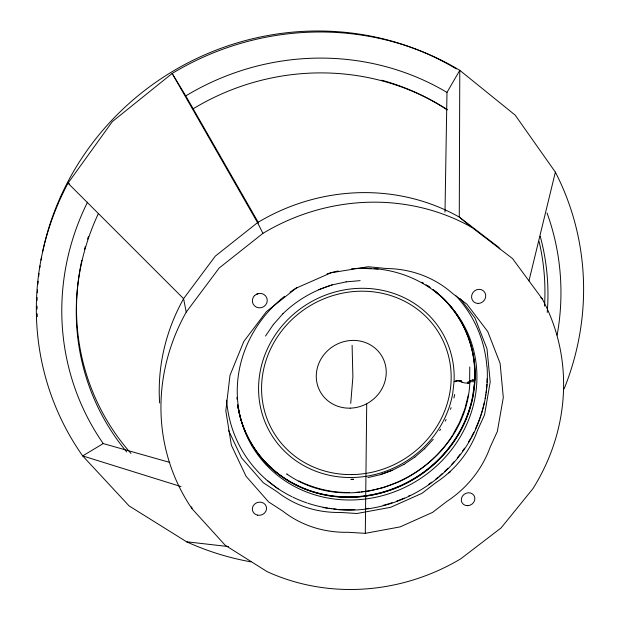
<?xml version="1.0" encoding="UTF-8"?>
<svg xmlns="http://www.w3.org/2000/svg" width="620" height="620" viewBox="0 0 620 620"><rect width="100%" height="100%" fill="white"/><g stroke="black" fill="none" stroke-linecap="round" stroke-linejoin="round"><path stroke-width="0.93" d="M365.304 533.332L400.117 526.892L432.589 512.384L446.656 501.549A104.989 96.945 -29.7 0 0 490.064 447.346L497.356 431.443L503.308 397.466L500.115 363.421L487.754 331.553L466.852 304.118L452.802 293.678A106.4 99.533 -31.2 0 0 386.632 268.53L368.203 266.732L331.026 272.785L296.228 288.122L266.422 311.604L243.807 341.442L229.989 375.356L225.812 410.804L231.376 445.238L246.047 476.284L268.607 501.913L283.046 511.283A105.237 97.363 -26 0 0 347.859 532.278L365.304 533.332L366.715 404.031M444.997 212.11L446.981 92.411L459.784 70.323L515.212 115.157L555.365 172.143A276.295 264.36 -28.4 0 1 564.107 388.887M240.963 419.81A121.311 113.197 -30.7 0 0 361.499 496.504A121.311 113.197 -30.7 0 0 473.091 395.32L474.657 382.029A3.131 0.899 6.7 0 0 469.859 382.029L468.542 383.044L468.596 381.935L467.736 382.083L467.62 383.083A4.433 1.279 6.7 0 1 461.939 382.106L459.304 381.153A3.115 0.899 6.6 0 0 455.716 381.626L454.057 381.579L452.701 393.584A99.495 92.83 -30.7 0 1 296.841 461.334A99.495 92.83 -30.7 0 1 315.107 299.716A99.495 92.83 -30.7 0 1 454.08 381.393M468.89 382.935L469.293 381.719L469.162 382.835M455.708 381.626L455.746 381.331A3.123 0.953 2.8 0 1 459.366 380.603L459.304 381.153M460.513 381.424L460.582 380.804L461.489 381.122L461.939 382.114M469.635 382.61L469.774 366.947M469.859 382.029C466.643 468.371 357.833 524.001 286.657 473.897L286.959 474.075M350.726 403.372L352.888 377.022L352.098 345.317M528.976 280.813L555.365 172.143M464.845 408.96L468.348 395.017M464.496 409.859L459.567 422.437L453.042 434.418M461.257 381.695L461.489 381.122M265.484 336.071L273.474 324.361M452.608 435.217C439.386 455.956 419.98 472.463 397.521 482.445M191.968 508.671A204.422 190.402 -28.4 0 1 186.217 312.108L219.154 268.042L262.934 233.36A204.422 190.402 -28.4 0 1 471.828 227.377L512.515 258.555L542.268 298.918A204.422 190.402 -28.4 0 1 532.913 488.684L501.115 527.907L460.807 558.79A204.422 190.402 -28.4 0 1 267.019 571.586L225.184 545.244L191.968 508.671L191.704 506.811M433.225 439.301L424.545 448.787M273.389 324.493L282.96 313.689M282.906 313.782C296.678 300.289 313.751 290.423 332.204 284.913M414.757 457.18L424.584 448.74M404.015 464.349L414.772 457.149M169.826 462.427L103.23 443.571L82.677 455.909L129.115 505.928L186.542 541.771A276.295 264.36 -28.4 0 0 250.953 561.86M404.023 464.364L392.483 470.216L380.347 474.664M392.514 470.216L380.409 474.657L367.9 477.594M396.661 482.763L383.687 487.529L369.388 490.9L361.212 491.815M318.564 289.718L332.088 284.913L346.192 281.86M355.756 492.42L359.391 492.017M467.62 383.083L468.542 383.044M455.793 380.556L456.746 380.463A5.084 1.465 6.6 0 1 458.955 380.525M346.038 281.868L360.142 280.635M339.714 509.795C395.467 513.964 451.469 481.104 475.098 430.45L475.222 430.179C484.313 410.347 488.568 388.407 487.049 366.606M349.393 492.45C331.956 492.838 314.642 488.506 298.933 481.074L299.212 481.236M362.103 268.359L378.123 269.065M186.542 541.771L228.501 546.584M323.105 507.571L339.419 509.779M180.978 486.561L82.677 455.909A276.295 264.36 -28.4 0 1 67.998 183.171L112.321 121.621L172.166 73.462A276.295 264.36 -28.4 0 1 459.784 70.323L459.273 217.093L471.828 227.377M69.711 184.07L67.998 183.171L183.582 298.677L186.217 312.108M474.657 382.029L472.858 395.165A121.156 113.057 -30.7 0 1 368.737 495.233A121.156 113.057 -30.7 0 1 245.876 432.721M265.469 479.074L278.225 488.986M540.803 297.67L542.268 298.918M460.327 298.786L474.966 317.975L487.01 348.874L490.203 381.904L484.538 414.857L477.524 430.28A101.455 94.139 -29.7 0 1 435.635 482.817L422.034 493.303L390.623 507.323L356.934 513.5L340.047 512.43A101.68 94.535 -25.9 0 1 277.303 491.885L263.329 482.763L241.49 457.839L228.47 430.218M499.836 248.845L498.705 247.31L459.273 217.093A197.462 184.768 -28.4 0 0 257.54 222.634L215.334 256.099L183.582 298.677A197.462 184.768 -28.4 0 0 159.642 403.023M258.602 222.991L185.767 95.898L172.166 73.462L257.54 222.634L262.934 233.36M470.014 381.145L469.999 380.82A3.139 0.953 3 0 1 474.835 380.502A121.311 113.197 -30.7 0 0 433.109 289.649M258.183 293.663A7.223 6.983 -19.7 0 1 256.447 294.399M37.309 316.619A273.683 262.121 -28.4 0 1 37.2 313.79M37.092 309.047A273.683 262.121 -28.4 0 1 37.068 306.195M37.107 300.46A273.683 262.121 -28.4 0 1 37.177 297.585M37.37 292.779A273.683 262.121 -28.4 0 1 37.526 289.897M37.936 284.115A273.683 262.121 -28.4 0 1 38.184 281.232M38.68 276.419A273.683 262.121 -28.4 0 1 39.021 273.536M39.796 267.778A273.683 262.121 -28.4 0 1 40.083 265.864M41.021 260.144A273.683 262.121 -28.4 0 1 41.54 257.292M42.47 252.565A273.683 262.121 -28.4 0 1 456.39 68.983M547.034 212.97A252.022 241.048 -28.4 0 1 557.148 335.087M103.23 443.571A252.022 241.048 -28.4 0 1 87.521 202.159M185.767 95.898A252.022 241.048 -28.4 0 1 446.981 92.411M540.221 236.282A238.173 227.749 -28.4 0 1 547.235 312.449M126.697 451.957A238.173 227.749 -28.4 0 1 98.472 213.388M193.471 108.601A238.173 227.749 -28.4 0 1 447.074 109.508M539.067 241.412A236.483 226.308 -28.4 0 1 544.507 306.094M130.998 453.46A236.483 226.308 -28.4 0 1 81.848 260.222M84.568 249.194A236.483 226.308 -28.4 0 1 85.343 246.442M87.575 239.119A236.483 226.308 -28.4 0 1 88.474 236.375M381.742 80.205A236.483 226.308 -28.4 0 1 447.198 109.895M456.018 295.918A132.75 123.799 -30.7 0 1 486.847 366.172M487.204 378.564A132.75 123.799 -30.7 0 1 487.057 382.385M486.94 384.292A132.75 123.799 -30.7 0 1 486.615 388.112M486.413 390.019A132.75 123.799 -30.7 0 1 486.041 392.879M485.762 394.777A132.75 123.799 -30.7 0 1 485.119 398.567M484.352 402.334A132.75 123.799 -30.7 0 1 475.4 428.939M473.82 432.256A132.75 123.799 -30.7 0 1 471.704 436.348M470.82 437.968A132.75 123.799 -30.7 0 1 468.503 441.959M464.527 448.183A132.75 123.799 -30.7 0 1 462.404 451.221M460.195 454.204A132.75 123.799 -30.7 0 1 457.328 457.847M454.336 461.396A132.75 123.799 -30.7 0 1 451.856 464.171M447.989 468.209A132.75 123.799 -30.7 0 1 444.649 471.448M442.595 473.339A132.75 123.799 -30.7 0 1 439.789 475.804M438.363 477.012A132.75 123.799 -30.7 0 1 435.457 479.361M431.753 482.189A132.75 123.799 -30.7 0 1 428.714 484.367M410.223 495.287A132.75 123.799 -30.7 0 1 408.541 496.101M404.302 498.038A132.75 123.799 -30.7 0 1 396.506 501.177M392.103 502.712A132.75 123.799 -30.7 0 1 389.438 503.564M388.554 503.835A132.75 123.799 -30.7 0 1 383.175 505.339M368.621 508.292A132.75 123.799 -30.7 0 1 366.784 508.547M354.803 509.617A132.75 123.799 -30.7 0 1 339.156 509.407M336.42 509.175A132.75 123.799 -30.7 0 1 333.676 508.896M331.855 508.671A132.75 123.799 -30.7 0 1 329.135 508.292M327.321 508.012A132.75 123.799 -30.7 0 1 307.923 503.246M307.016 502.944A132.75 123.799 -30.7 0 1 292.826 497.139M291.966 496.721A132.75 123.799 -30.7 0 1 267.321 480.554M265.174 478.679A132.75 123.799 -30.7 0 1 226.626 400.14M374.077 268.569A121.939 113.708 -30.7 0 1 467.387 422.801A121.939 113.708 -30.7 0 1 283.479 479.756A121.939 113.708 -30.7 0 1 284.58 296.283M289.982 292.221A121.939 113.708 -30.7 0 1 297.244 287.409M327.065 273.877A121.939 113.708 -30.7 0 1 338.21 270.971M351.408 268.871A121.939 113.708 -30.7 0 1 355.206 268.53M357.104 268.406A121.939 113.708 -30.7 0 1 371.264 268.375M433.225 289.757A121.357 113.235 -30.7 0 1 413.393 479.469A121.357 113.235 -30.7 0 1 237.739 405.279M427.839 285.897A121.357 113.235 -30.7 0 1 430.187 287.517M448.896 472.921A6.735 6.068 -33.1 0 1 450.298 471.859M460.102 380.68A5.084 1.465 6.6 0 1 461.195 380.897M454.677 394.46A102.695 95.852 -30.7 0 1 453.894 398.017M451.081 407.642A102.695 95.852 -30.7 0 1 450.461 409.371M446.098 419.484A102.695 95.852 -30.7 0 1 445.261 421.127M440.65 429.125A102.695 95.852 -30.7 0 1 439.642 430.675M353.532 479.183A102.695 95.852 -30.7 0 1 350.765 479.252M432.923 289.625A121.156 113.057 -30.7 0 1 474.602 380.362A3.565 1.085 3 0 0 472.432 379.758M245.497 431.877A121.156 113.057 -30.7 0 1 240.762 418.717M240.506 417.826A121.156 113.057 -30.7 0 1 237.77 404.953M237.072 399.327A121.156 113.057 -30.7 0 1 236.902 397.436M421.918 282.224A121.156 113.057 -30.7 0 1 423.553 283.201M425.963 284.719A121.156 113.057 -30.7 0 1 429.118 286.835M240.7 418.911A121.311 113.197 -30.7 0 1 237.7 405.131M353.501 479.5A103.091 96.216 -30.7 0 1 351.649 479.555M254.541 295.608L253.355 297.135A7.487 7.208 -20.2 0 0 259.137 307.846A7.487 7.208 -20.2 0 0 266.817 297.988A7.487 7.208 -20.2 0 0 254.541 295.608M478.268 303.459A7.332 6.828 -43.4 0 0 484.972 292.733A7.332 6.828 -43.4 0 0 472.688 292.973A7.332 6.828 -43.4 0 0 478.268 303.459M467.736 505.68A6.975 6.262 -31.2 0 0 474.122 495.736A6.975 6.262 -31.2 0 0 462.373 496.24A6.975 6.262 -31.2 0 0 467.736 505.68M257.587 515.166A7.169 6.549 -17.2 0 0 266.344 506.711A7.169 6.549 -17.2 0 0 254.448 504.262A7.169 6.549 -17.2 0 0 257.587 515.166M351.858 474.587A96.441 89.977 -30.7 0 0 440.626 335.986A96.441 89.977 -30.7 0 0 276.629 338.086A96.441 89.977 -30.7 0 0 351.858 474.587M350.153 408.154A35.565 33.271 -30.7 0 0 382.083 356.554A35.565 33.271 -30.7 0 0 321.532 358.128A35.565 33.271 -30.7 0 0 350.153 408.154"/></g></svg>
